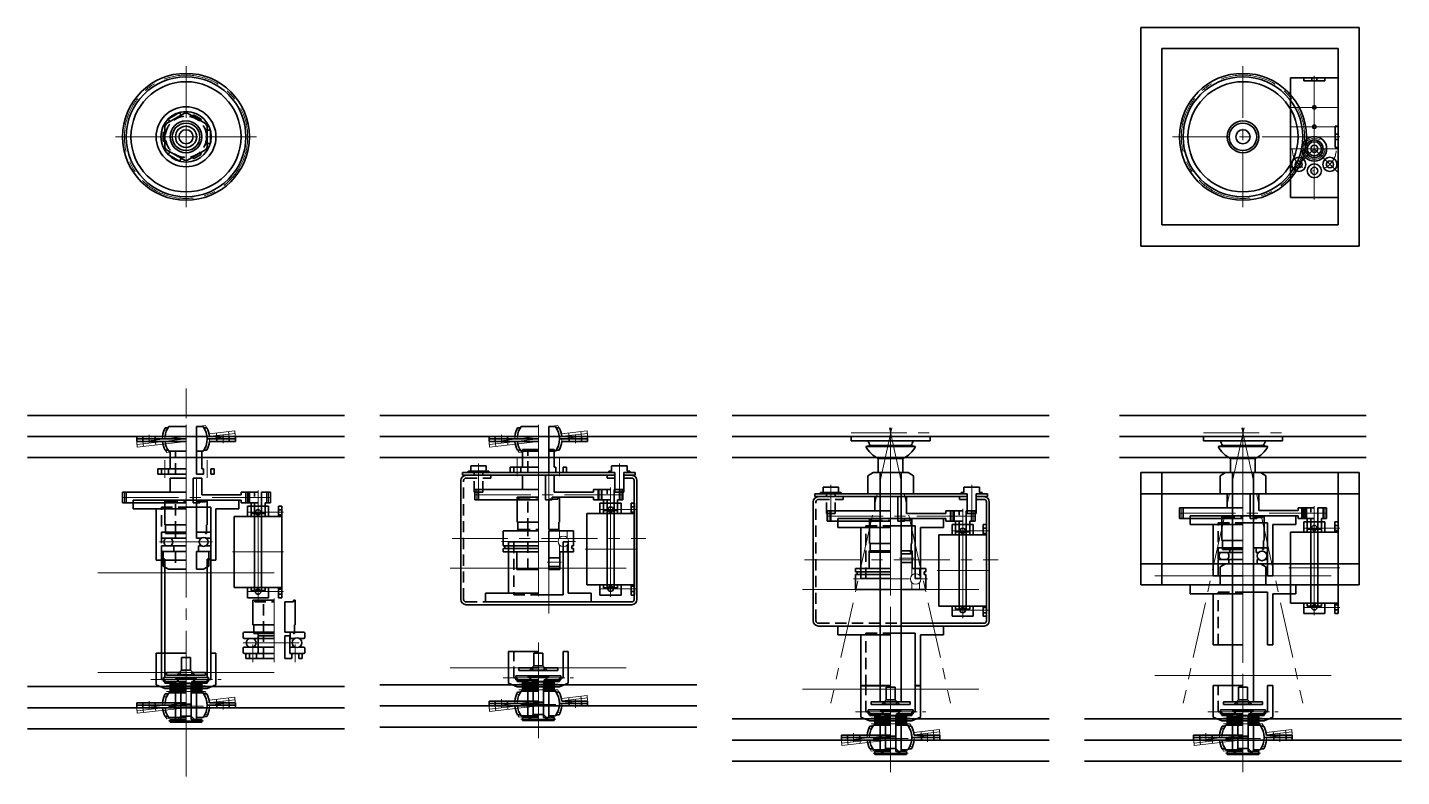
# Model space of a CAD drawing. Header units: millimetres. Extents: x 40 to 2090, y -480 to 870.
# Drawn here: x 1310 to 2090, y -363 to 62 of the extents above; entities that cross this region are included whole.
import ezdxf

# ---------------------------------------------------------------- set-up
doc = ezdxf.new("R2010")
doc.units = ezdxf.units.MM
for name, pattern in [('CENTER', [50.8, 31.75, -6.35, 6.35, -6.35]), ('DASHDOT', [25.4, 12.7, -6.35, 0, -6.35]), ('DASHED2', [9.525, 6.35, -3.175])]:
    doc.linetypes.add(name, pattern=pattern)
doc.layers.get('0').update_dxf_attribs({"linetype": 'CONTINUOUS', "lineweight": 0})
for name, color, linetype, lineweight in [('AUX', 1, 'CONTINUOUS', 13), ('CENTER', 7, 'CENTER', 18), ('CONTOUR', 7, 'CONTINUOUS', 35)]:
    doc.layers.add(name, color=color, linetype=linetype, lineweight=lineweight)

# ---------------------------------------------------------------- blocks, each defined once
blk = doc.blocks.new('DS1-70 face')
at = {"layer": 'CENTER'}
for p, q in [((0, -40), (0, 40)), ((-40, 0), (40, 0))]:
    blk.add_line(p, q, dxfattribs=at)
blk.add_circle((0, 0), 35, dxfattribs=at)
at = {"layer": 'CONTOUR'}
for radius in [36, 34, 31.25, 9, 7.8, 4]:
    blk.add_circle((0, 0), radius, dxfattribs=at)
blk = doc.blocks.new('6-speed HE side')
at = {"layer": 'CENTER'}
for p, q in [((13.5, -34.5), (13.5, 35.5)), ((13.5, 6.8), (0, 20.3)), ((13.5, 6.8), (27, 20.3)), ((-1, 0), (28, 0)), ((0, 6.8), (27, 6.8)), ((0, -5.7), (27, -5.7)), ((0, -16.7), (27, -16.7))]:
    blk.add_line(p, q, dxfattribs=at)
at = {"layer": 'CENTER', "color": 7, "linetype": 'DASHDOT', "lineweight": 18}
blk.add_arc((13.5, 6.8), 12.5, 0, 180, dxfattribs=at)
at = {"layer": 'CONTOUR'}
for p, q in [((0, 34.5), (27, 34.5)), ((0, -33.5), (0, 34.5)), ((27, -33.5), (27, 34.5)), ((0, 6), (1.7, 6)), ((0, 1.5), (1.7, 1.5)), ((1.7, -6), (1.7, 6)), ((0, -1.5), (1.7, -1.5)), ((0, -6), (1.7, -6)), ((0, -33.5), (27, -33.5)), ((7.5, -33.5), (7.5, -31.8)), ((7.5, -31.8), (19.5, -31.8)), ((12, -33.5), (12, -31.8)), ((15, -33.5), (15, -31.8)), ((19.5, -33.5), (19.5, -31.8))]:
    blk.add_line(p, q, dxfattribs=at)
for centre, radius in [((4.66, 15.64), 4), ((4.66, 15.64), 2), ((13.5, 19.3), 4), ((13.5, 19.3), 2), ((22.34, 15.64), 4), ((22.34, 15.64), 2), ((13.5, 6.8), 4), ((13.5, 6.8), 2), ((13.5, -5.7), 1), ((13.5, -16.7), 1)]:
    blk.add_circle(centre, radius, dxfattribs=at)
blk = doc.blocks.new('DS1-12 face')
at = {"layer": 'CENTER'}
for p, q in [((0, -10), (0, 10)), ((-10, 0), (10, 0))]:
    blk.add_line(p, q, dxfattribs=at)
blk.add_circle((0, 0), 6, dxfattribs=at)
at = {"layer": 'CONTOUR'}
for radius in [7, 5, 2]:
    blk.add_circle((0, 0), radius, dxfattribs=at)
blk = doc.blocks.new('TM-256-4 side')
at = {"layer": 'CENTER'}
for p, q in [((0.65, -4.93), (-33.98, 151.28)), ((-0.65, -4.93), (33.98, 151.28)), ((0, -5), (0, 155)), ((-22.5, -2), (22.5, -2))]:
    blk.add_line(p, q, dxfattribs=at)
at = {"layer": 'CONTOUR'}
for p, q in [((-6, 150.5), (6, 150.5)), ((-6, 20.5), (-6, 150.5)), ((6, 20.5), (6, 150.5)), ((-7, 20.5), (7, 20.5)), ((-7, 12.5), (-7, 20.5)), ((7, 12.5), (7, 20.5)), ((-7, 12.5), (7, 12.5)), ((-22.5, 2.5), (22.5, 2.5)), ((-22.5, 0), (-22.5, 2.5)), ((-22.5, 0), (22.5, 0)), ((-14.12, 5.74), (-11.56, 5.17)), ((-14.12, 5.74), (14.12, 5.74)), ((11.56, 5.17), (-11.56, 5.17)), ((11.56, 5.17), (14.12, 5.74)), ((22.5, 0), (22.5, 2.5))]:
    blk.add_line(p, q, dxfattribs=at)
at = {"layer": 'CONTOUR', "color": 7, "linetype": 'CONTINUOUS', "lineweight": 35}
for radius, start, end in [(16.1, 115.76933, 151.27074), (16.1, 28.72926, 64.23067), (13.6, 148.1795, 160.6795), (13.6, 19.3205, 31.8205)]:
    blk.add_arc((0, -2), radius, start, end, dxfattribs=at)
blk = doc.blocks.new('SC 1212C')
at = {"layer": 'CENTER'}
blk.add_line((0, -1), (0, 13), dxfattribs=at)
at = {"layer": 'CONTOUR'}
for p, q in [((-13, 10.27), (-10, 12)), ((-13, 0), (-13, 10.27)), ((-10, 12), (0, 12)), ((6, 0), (6, 12)), ((6, 12), (10, 12)), ((10, 12), (13, 10.27)), ((13, 0), (13, 10.27)), ((-13, 0), (0, 0)), ((6, 0), (13, 0))]:
    blk.add_line(p, q, dxfattribs=at)
at = {"layer": 'CONTOUR', "linetype": 'DASHED2'}
blk.add_line((-6, 0), (-6, 12), dxfattribs=at)
blk = doc.blocks.new('J-103 side')
at = {"layer": 'CENTER'}
blk.add_line((0, -35), (0, 1), dxfattribs=at)
at = {"layer": 'CONTOUR'}
for p, q in [((-30, 0), (-30, -5)), ((-30, 0), (0, 0)), ((0, 0), (30, 0)), ((30, 0), (30, -5)), ((-30, -5), (0, -5)), ((-17, -34), (-17, -5)), ((0, -4), (14, -4)), ((14, -4), (14, -34)), ((17, -5), (30, -5)), ((17, -34), (17, -5)), ((-17, -34), (-14, -34)), ((-17, -34), (0, -34)), ((14, -34), (17, -34))]:
    blk.add_line(p, q, dxfattribs=at)
at = {"layer": 'CONTOUR', "linetype": 'DASHED2'}
for p, q in [((-14, -34), (-14, -4)), ((-14, -4), (0, -4))]:
    blk.add_line(p, q, dxfattribs=at)
blk = doc.blocks.new('Washer 6.5x22x1.6 side')
at = {"layer": 'CENTER'}
blk.add_line((0, -1), (0, 2.6), dxfattribs=at)
at = {"layer": 'CONTOUR'}
for p, q in [((-11, 1.6), (0, 1.6)), ((-11, 0), (-11, 1.6)), ((-11, 0), (0, 0)), ((-3.25, 0), (-3.25, 1.6)), ((3.25, 0), (3.25, 1.6)), ((3.25, 1.6), (11, 1.6)), ((3.25, 0), (11, 0)), ((11, 0), (11, 1.6))]:
    blk.add_line(p, q, dxfattribs=at)
blk = doc.blocks.new('Flat head M5 10 side')
at = {"layer": 'CENTER'}
blk.add_line((0, -11), (0, 1), dxfattribs=at)
at = {"layer": 'CONTOUR'}
for p, q in [((-5, 0), (5, 0)), ((-5, -0.3), (-5, 0)), ((5, -0.3), (5, 0)), ((-5, -0.3), (5, -0.3)), ((-5, -0.3), (-2.5, -2.8)), ((-2.5, -10), (-2.5, -2.8)), ((-2.5, -2.8), (2.5, -2.8)), ((2.5, -2.8), (5, -0.3)), ((2.5, -10), (2.5, -2.8)), ((-2.5, -10), (2.5, -10))]:
    blk.add_line(p, q, dxfattribs=at)
blk = doc.blocks.new('DS1-70 side')
at = {"layer": 'AUX'}
blk.add_line((6, 0), (6, 14), dxfattribs=at)
at = {"layer": 'CENTER'}
for p, q in [((0, 15), (0, -1)), ((-36, 3), (36, 3)), ((-35, 0), (-35, 6)), ((35, 0), (35, 6))]:
    blk.add_line(p, q, dxfattribs=at)
at = {"layer": 'CONTOUR'}
for p, q in [((-9, 6), (-9, 14)), ((-9, 14), (0, 14)), ((4, 0), (4, 14)), ((4, 14), (9, 14)), ((9, 4.5), (9, 14)), ((-36, 0), (-36, 6)), ((-36, 6), (0, 6)), ((-36, 0), (0, 0)), ((-34, 0), (-34, 6)), ((4, 0), (7.8, 0)), ((7.8, 1.5), (7.8, 0)), ((7.8, 1.5), (31.25, 1.5)), ((9, 4.5), (31.25, 4.5)), ((31.25, 6), (36, 6)), ((31.25, 6), (31.25, 4.5)), ((31.25, 1.5), (31.25, 0)), ((36, 0), (31.25, 0)), ((34, 0), (34, 6)), ((36, 0), (36, 6))]:
    blk.add_line(p, q, dxfattribs=at)
blk = doc.blocks.new('DS1-12 side')
at = {"layer": 'CENTER'}
for p, q in [((-6, 0), (-6, -6)), ((0, 7), (0, -7)), ((6, 0), (6, -6)), ((-7, -3), (7, -3))]:
    blk.add_line(p, q, dxfattribs=at)
at = {"layer": 'CONTOUR'}
for p, q in [((-7, 0), (-7, -6)), ((-7, 0), (0, 0)), ((-5, 0), (-5, -6)), ((-4, 6), (-4, 0)), ((-4, 6), (0, 6)), ((2, 6), (2, -6)), ((2, 6), (4, 6)), ((4, 6), (4, 0)), ((4, 0), (7, 0)), ((5, 0), (5, -6)), ((7, 0), (7, -6)), ((-7, -6), (0, -6)), ((2, -6), (7, -6))]:
    blk.add_line(p, q, dxfattribs=at)
at = {"layer": 'CONTOUR', "linetype": 'DASHED2'}
blk.add_line((-2, 6), (-2, -6), dxfattribs=at)
blk = doc.blocks.new('6-speed HE top')
at = {"layer": 'CENTER'}
for p, q in [((0, -14.5), (0, 14.5)), ((-27, 0), (26, 0)), ((27, 0), (-26, 0)), ((-22.5, -14.5), (-22.5, 6)), ((22.5, -14.5), (22.5, 6))]:
    blk.add_line(p, q, dxfattribs=at)
at = {"layer": 'CONTOUR'}
for p, q in [((-20.2, -13.5), (-20.2, 13.5)), ((-20.2, 13.5), (20.2, 13.5)), ((20.2, -13.5), (20.2, 13.5)), ((-20.2, 6), (-26, 6)), ((-26, -6), (-26, 6)), ((-20.2, 4), (-21.9, 4)), ((-21.9, -4), (-21.9, 4)), ((21.9, 2), (-21.9, 2)), ((26, 6), (20.2, 6)), ((21.9, 4), (20.2, 4)), ((21.9, -4), (21.9, 4)), ((26, -6), (26, 6)), ((-20.2, -6), (-26, -6)), ((21.9, -2), (-21.9, -2)), ((-20.2, -4), (-21.9, -4)), ((21.9, -4), (20.2, -4)), ((26, -6), (20.2, -6)), ((-26, -13.5), (-26, -11.6)), ((-20.2, -11.6), (-26, -11.6)), ((-26, -13.5), (26, -13.5)), ((-24, -13.5), (-24, -11.6)), ((-21, -13.5), (-21, -11.6)), ((26, -11.6), (20.2, -11.6)), ((21, -13.5), (21, -11.6)), ((24, -13.5), (24, -11.6)), ((26, -13.5), (26, -11.6))]:
    blk.add_line(p, q, dxfattribs=at)
for centre in [(-22.5, 0), (22.5, 0)]:
    blk.add_circle(centre, 1.5, dxfattribs=at)
blk = doc.blocks.new('Pull Box side')
at = {"layer": 'CENTER'}
for p, q in [((-40, 23.3), (-40, 42.5)), ((0, -42.5), (0, 42.5)), ((40, 23.3), (40, 42.5)), ((-55, 0), (55, 0))]:
    blk.add_line(p, q, dxfattribs=at)
at = {"layer": 'CONTOUR'}
for p, q in [((-44.4, 41.3), (-35.6, 41.3)), ((-44.4, 38.3), (-44.4, 41.3)), ((-35.6, 38.3), (-35.6, 41.3)), ((35.6, 41.3), (44.4, 41.3)), ((35.6, 38.3), (35.6, 41.3)), ((44.4, 38.3), (44.4, 41.3)), ((-50, -34.5), (-50, 32.9)), ((-49, 37.5), (37.5, 37.5)), ((-49, 35.9), (-49, 37.5)), ((-49, 35.9), (37.5, 35.9)), ((-45.9, 38.3), (-34.1, 38.3)), ((-45.9, 37.5), (-45.9, 38.3)), ((-34.1, 37.5), (-34.1, 38.3)), ((33, 34.3), (33, 35.9)), ((33, 34.3), (37.5, 34.3)), ((34.1, 38.3), (35.6, 38.3)), ((34.1, 37.5), (34.1, 38.3)), ((37.5, 26.3), (37.5, 37.5)), ((42.5, 26.3), (42.5, 37.5)), ((42.5, 37.5), (49, 37.5)), ((42.5, 35.9), (49, 35.9)), ((42.5, 34.3), (47, 34.3)), ((44.4, 38.3), (45.9, 38.3)), ((45.9, 37.5), (45.9, 38.3)), ((48.4, -34.5), (48.4, 32.9)), ((49, 37.5), (49, 35.9)), ((50, -34.5), (50, 32.9)), ((37.5, 26.3), (42.5, 26.3)), ((-47, -37.5), (47, -37.5)), ((0, -35.9), (47, -35.9))]:
    blk.add_line(p, q, dxfattribs=at)
at = {"layer": 'CONTOUR', "linetype": 'DASHED2'}
for p, q in [((-48.4, -34.5), (-48.4, 32.9)), ((-47, 34.3), (-33, 34.3)), ((-42.5, 26.3), (-42.5, 37.5)), ((-37.5, 26.3), (-37.5, 37.5)), ((-33, 34.3), (-33, 35.9)), ((-42.5, 26.3), (-37.5, 26.3)), ((-47, -35.9), (0, -35.9))]:
    blk.add_line(p, q, dxfattribs=at)
at = {"layer": 'CONTOUR', "color": 7, "linetype": 'CONTINUOUS', "lineweight": 35}
for centre, start, end in [((-47, 32.9), 90, 180), ((47, 32.9), 0, 90), ((-47, -34.5), 180, 270), ((47, -34.5), 270, 0)]:
    blk.add_arc(centre, 3, start, end, dxfattribs=at)
at = {"layer": 'CONTOUR'}
for centre, start, end in [((-47, 32.9), 90, 180), ((47, 32.9), 0, 90), ((-47, -34.5), 180, 270), ((47, -34.5), 270, 0)]:
    blk.add_arc(centre, 1.4, start, end, dxfattribs=at)
blk = doc.blocks.new('B-BAF 1214 side')
at = {"layer": 'AUX'}
for p, q in [((-27.98, -1.78), (-0.16, 1.39)), ((-27.82, -3.17), (0, 0)), ((-12.42, 5.03), (-10.81, 5.21)), ((10.97, 7.69), (9.36, 7.51)), ((27.82, 3.17), (11.92, 1.36)), ((13.08, 2.9), (27.66, 4.56)), ((13.4, 0.12), (27.98, 1.78)), ((17.55, 0.59), (17.23, 3.37)), ((24.5, 1.38), (24.18, 4.16)), ((27.98, 1.78), (27.66, 4.56)), ((-27.66, -4.56), (-27.98, -1.78)), ((-27.66, -4.56), (0.16, -1.39)), ((-24.18, -4.16), (-24.5, -1.38)), ((-17.23, -3.37), (-17.55, -0.59)), ((-10.97, -7.69), (-9.36, -7.51)), ((12.42, -5.03), (10.81, -5.21))]:
    blk.add_line(p, q, dxfattribs=at)
for radius, start, end in [(13.4, 157.97045, 180.50293), (12, 154.26905, 179.80023), (12, 334.26905, 38.73095), (13.4, 12.49707, 35.02955), (13.4, 337.97045, 0.50293), (13.4, 192.49707, 215.02955), (12, 193.19977, 218.73095)]:
    blk.add_arc((0, 0), radius, start, end, dxfattribs=at)
at = {"layer": 'CENTER'}
for p, q in [((0, -8), (0, 8)), ((-21, -2.4), (-21, 2.4)), ((21, -2.4), (21, 2.4))]:
    blk.add_line(p, q, dxfattribs=at)
at = {"layer": 'CONTOUR'}
for p, q in [((-28, -1.4), (-28, 1.4)), ((-28, 1.4), (0, 1.4)), ((-28, 0), (0, 0)), ((-24.5, -1.4), (-24.5, 1.4)), ((-17.5, -1.4), (-17.5, 1.4)), ((-11.77, 6.4), (-10.15, 6.4)), ((-9.75, 7), (0, 7)), ((6, 7), (6, -7)), ((6, 7), (9.75, 7)), ((11.77, 6.4), (10.15, 6.4)), ((28, 0), (12, 0)), ((13.33, 1.4), (28, 1.4)), ((17.5, -1.4), (17.5, 1.4)), ((24.5, -1.4), (24.5, 1.4)), ((28, -1.4), (28, 1.4)), ((-28, -1.4), (0, -1.4)), ((-11.77, -6.4), (-10.15, -6.4)), ((-9.75, -7), (0, -7)), ((6, -7), (9.75, -7)), ((11.77, -6.4), (10.15, -6.4)), ((13.33, -1.4), (28, -1.4))]:
    blk.add_line(p, q, dxfattribs=at)
at = {"layer": 'CONTOUR', "color": 7, "linetype": 'CONTINUOUS', "lineweight": 35}
for radius, start, end in [(13.4, 151.47045, 174.00293), (12, 144.31467, 173.30023), (12, 324.31467, 35.68533), (13.4, 5.99707, 28.52955), (13.4, 185.99707, 208.52955), (12, 186.69977, 215.68533), (13.4, 331.47045, 354.00293)]:
    blk.add_arc((0, 0), radius, start, end, dxfattribs=at)
blk = doc.blocks.new('Ultra Nutter side')
at = {"layer": 'CENTER'}
blk.add_line((0, -1), (0, 20), dxfattribs=at)
at = {"layer": 'CONTOUR'}
for p, q in [((-12, 5), (-12, 19)), ((-12, 19), (0, 19)), ((6, 18), (11, 18)), ((6, 18), (6, 0.8)), ((11, 18), (11, 19)), ((11, 19), (12, 19)), ((12, 5), (12, 19)), ((-12, 5), (0, 5)), ((-11.6, 0), (-11.6, 5)), ((-11.6, 0), (0, 0)), ((6, 0.8), (11, 0.8)), ((11, 0), (11, 0.8)), ((11, 0), (11.6, 0)), ((11.6, 5), (12, 5)), ((11.6, 0), (11.6, 5))]:
    blk.add_line(p, q, dxfattribs=at)
at = {"layer": 'CONTOUR', "linetype": 'DASHED2'}
for p, q in [((-11, 18), (-11, 19)), ((-11, 18), (0, 18)), ((-6, 0.8), (-6, 18)), ((-11, 0.8), (0, 0.8)), ((-11, 0), (-11, 0.8))]:
    blk.add_line(p, q, dxfattribs=at)
blk = doc.blocks.new('51102 side')
at = {"layer": 'CENTER'}
blk.add_line((0, -2), (0, 11), dxfattribs=at)
at = {"layer": 'CONTOUR'}
for p, q in [((-14, 9), (-14, 6.5)), ((-14, 9), (0, 9)), ((-7.5, 6.5), (-7.5, 9)), ((7.5, 6.5), (7.5, 9)), ((7.5, 9), (14, 9)), ((14, 9), (14, 6.5)), ((-14, 6.5), (0, 6.5)), ((-14, 2.5), (-14, 0)), ((-14, 2.5), (0, 2.5)), ((-14, 0), (0, 0)), ((-8, 0), (-8, 2.5)), ((7.5, 6.5), (8.86, 6.5)), ((8, 0), (8, 2.5)), ((8, 2.5), (8.86, 2.5)), ((8, 0), (14, 0)), ((12.64, 6.5), (14, 6.5)), ((12.64, 2.5), (14, 2.5)), ((14, 2.5), (14, 0))]:
    blk.add_line(p, q, dxfattribs=at)
blk.add_circle((10.75, 4.5), 2.75, dxfattribs=at)
at = {"layer": 'CONTOUR', "color": 7, "linetype": 'CONTINUOUS', "lineweight": 35}
for start, end in [(133.34176, 226.65824), (313.34176, 46.65824)]:
    blk.add_arc((-10.75, 4.5), 2.75, start, end, dxfattribs=at)
blk = doc.blocks.new('ASS201N side')
at = {"layer": 'AUX'}
for p, q in [((-6, 16.4), (-2.04, 16.4)), ((2.04, 16.4), (6, 16.4)), ((-6, 12.1), (-2.14, 12.1)), ((2.14, 12.1), (6, 12.1))]:
    blk.add_line(p, q, dxfattribs=at)
blk.add_circle((0, 14.2), 3, dxfattribs=at)
at = {"layer": 'CENTER'}
for p, q in [((0, -21), (0, 21)), ((-11.8, 5), (-11.8, 13.15)), ((-17, 0), (7, 0))]:
    blk.add_line(p, q, dxfattribs=at)
at = {"layer": 'CONTOUR'}
for p, q in [((-6, 12.15), (-6, 20)), ((-6, 20), (-4.02, 20)), ((-4.02, 19.05), (-4.02, 20)), ((-4.02, 19.05), (-2.52, 19.05)), ((-2.52, 19.05), (-2.52, 20)), ((-2.52, 20), (6, 20)), ((6, 6), (6, 20)), ((-16, 12.15), (-6, 12.15)), ((-16, 6), (-16, 12.15)), ((-14.3, 6), (-14.3, 12.15)), ((-9.3, 6), (-9.3, 12.15)), ((-16, 6), (6, 6)), ((-16, -12.15), (-16, 0)), ((-6, -20), (-6, 0)), ((-4.02, -20), (-4.02, 0)), ((-2.52, -20), (-2.52, 0)), ((6, -20), (6, 0)), ((-16, -12.15), (-6, -12.15)), ((-6, -20), (-4.02, -20)), ((-4.02, -19.05), (-2.52, -19.05)), ((-2.52, -20), (6, -20))]:
    blk.add_line(p, q, dxfattribs=at)
at = {"layer": 'CONTOUR', "linetype": 'DASHED2'}
blk.add_line((-16, -6), (6, -6), dxfattribs=at)
blk = doc.blocks.new('Ultra Nutter face')
at = {"layer": 'CENTER'}
for p, q in [((0, -25), (0, 25)), ((-25, 0), (25, 0))]:
    blk.add_line(p, q, dxfattribs=at)
at = {"layer": 'CONTOUR'}
for p, q in [((-11.07, 7.47), (-0.93, 13.32)), ((0.93, 13.32), (11.07, 7.47)), ((4.33, 12.51), (3.83, 11.64)), ((4.33, 12.51), (8.67, 10.01)), ((8.67, 10.01), (8.17, 9.14)), ((-13, -2.5), (-13, 2.5)), ((-13, 2.5), (-12, 2.5)), ((-12, -5.85), (-12, 5.85)), ((12, -5.85), (12, 5.85)), ((-13, -2.5), (-12, -2.5)), ((-11.07, -7.47), (-0.93, -13.32)), ((0.93, -13.32), (11.07, -7.47)), ((4.33, -12.51), (3.83, -11.64)), ((8.67, -10.01), (4.33, -12.51)), ((8.67, -10.01), (8.17, -9.14))]:
    blk.add_line(p, q, dxfattribs=at)
at = {"layer": 'CONTOUR', "linetype": 'DASHED2'}
blk.add_circle((0, 0), 11.7, dxfattribs=at)
at = {"layer": 'CONTOUR'}
blk.add_circle((0, 0), 6, dxfattribs=at)
at = {"layer": 'CONTOUR', "color": 7, "linetype": 'CONTINUOUS', "lineweight": 35}
for start, end in [(85.98923, 94.01077), (145.98923, 154.01077), (25.98923, 34.01077), (205.98923, 214.01077), (325.98923, 334.01077), (265.98923, 274.01077)]:
    blk.add_arc((0, 0), 13.35, start, end, dxfattribs=at)
blk = doc.blocks.new('Washer 6.5x18x1.6 side')
at = {"layer": 'CENTER'}
for p, q in [((-11, 0), (11, 0)), ((0, -3), (0, 3))]:
    blk.add_line(p, q, dxfattribs=at)
at = {"layer": 'CONTOUR'}
for p, q in [((-9, -0.8), (-9, 0.8)), ((-9, 0.8), (0, 0.8)), ((-3.25, -0.8), (-3.25, 0.8)), ((3.25, -0.8), (3.25, 0.8)), ((3.25, 0.8), (9, 0.8)), ((9, -0.8), (9, 0.8)), ((-9, -0.8), (0, -0.8)), ((3.25, -0.8), (9, -0.8))]:
    blk.add_line(p, q, dxfattribs=at)
blk = doc.blocks.new('Washer 8.5x26x2.3 side')
at = {"layer": 'CENTER'}
for p, q in [((-15, 0), (15, 0)), ((0, -2.5), (0, 2.5))]:
    blk.add_line(p, q, dxfattribs=at)
at = {"layer": 'CONTOUR'}
for p, q in [((-12.8, 1.15), (0, 1.15)), ((-12.8, -1.15), (-12.8, 1.15)), ((-4.4, -1.15), (-4.4, 1.15)), ((4.4, 1.15), (12.8, 1.15)), ((4.4, -1.15), (4.4, 1.15)), ((12.8, -1.15), (12.8, 1.15)), ((-12.8, -1.15), (0, -1.15)), ((4.4, -1.15), (12.8, -1.15))]:
    blk.add_line(p, q, dxfattribs=at)
blk = doc.blocks.new('J-49 side')
at = {"layer": 'CENTER'}
for p, q in [((0, -10), (0, 20)), ((-20, 0), (20, 0))]:
    blk.add_line(p, q, dxfattribs=at)
at = {"layer": 'CONTOUR'}
for p, q in [((-17, -3), (-17, 15)), ((-17, 15), (0, 15)), ((14, 0), (14, 15)), ((14, 15), (17, 15)), ((17, -3), (17, 15)), ((14, 0), (12, 0)), ((12, 0), (12, -2)), ((-17, -3), (-12, -5)), ((-12, -5), (12, -5)), ((0, -2), (12, -2)), ((17, -3), (12, -5))]:
    blk.add_line(p, q, dxfattribs=at)
at = {"layer": 'CONTOUR', "linetype": 'DASHED2'}
for p, q in [((-14, 0), (-14, 15)), ((-14, 0), (-12, 0)), ((-12, 0), (-12, -2)), ((-12, -2), (0, -2))]:
    blk.add_line(p, q, dxfattribs=at)
blk = doc.blocks.new('Round Boss M6-D12-L15 side')
at = {"layer": 'CENTER'}
for p, q in [((0, -10), (0, 10)), ((-10, 0), (10, 0))]:
    blk.add_line(p, q, dxfattribs=at)
at = {"layer": 'CONTOUR'}
for p, q in [((-6, -7.5), (-6, 7.5)), ((-6, 7.5), (0, 7.5)), ((3, -7.5), (3, 7.5)), ((3, 7.5), (6, 7.5)), ((6, -7.5), (6, 7.5)), ((-6, -7.5), (0, -7.5)), ((3, -7.5), (6, -7.5))]:
    blk.add_line(p, q, dxfattribs=at)
at = {"layer": 'CONTOUR', "linetype": 'DASHED2'}
blk.add_line((-3, -7.5), (-3, 7.5), dxfattribs=at)
blk = doc.blocks.new('Flat head M6 15 side')
at = {"layer": 'CENTER'}
blk.add_line((0, -18), (0, 2), dxfattribs=at)
at = {"layer": 'CONTOUR'}
for p, q in [((-6, 0), (6, 0)), ((-6, -0.4), (-6, 0)), ((6, -0.4), (6, 0)), ((-6, -0.4), (6, -0.4)), ((-6, -0.4), (-3, -3.4)), ((-3, -3.4), (3, -3.4)), ((-3, -15), (-3, -3.4)), ((3, -3.4), (6, -0.4)), ((3, -15), (3, -3.4)), ((-3, -15), (3, -15))]:
    blk.add_line(p, q, dxfattribs=at)
blk = doc.blocks.new('Flat head M6 10 side')
at = {"layer": 'CENTER'}
blk.add_line((0, -10), (0, 10), dxfattribs=at)
at = {"layer": 'CONTOUR'}
for p, q in [((-6, 0), (6, 0)), ((-6, -0.4), (-6, 0)), ((6, -0.4), (6, 0)), ((-6, -0.4), (6, -0.4)), ((-6, -0.4), (-3, -3.4)), ((-3, -3.4), (3, -3.4)), ((-3, -10), (-3, -3.4)), ((3, -3.4), (6, -0.4)), ((3, -10), (3, -3.4)), ((-3, -10), (3, -10))]:
    blk.add_line(p, q, dxfattribs=at)
blk = doc.blocks.new('Washer 8.5x18x1.6 side')
at = {"layer": 'CENTER'}
for p, q in [((-10, 0), (10, 0)), ((0, -2), (0, 2))]:
    blk.add_line(p, q, dxfattribs=at)
at = {"layer": 'CONTOUR'}
for p, q in [((-9, -0.8), (-9, 0.8)), ((-9, 0.8), (0, 0.8)), ((-4.25, -0.8), (-4.25, 0.8)), ((4.25, -0.8), (4.25, 0.8)), ((4.25, 0.8), (9, 0.8)), ((9, -0.8), (9, 0.8)), ((-9, -0.8), (0, -0.8)), ((4.25, -0.8), (9, -0.8))]:
    blk.add_line(p, q, dxfattribs=at)
blk = doc.blocks.new('2903 side')
at = {"layer": 'CENTER'}
for p, q in [((0, 8), (0, -8)), ((-17.5, 0), (17.5, 0))]:
    blk.add_line(p, q, dxfattribs=at)
at = {"layer": 'CONTOUR'}
for p, q in [((-17.5, 5.4), (-17.5, 3.1)), ((-16.9, 6), (0, 6)), ((-16.9, 2.5), (0, 2.5)), ((9, 5.4), (9, 3.1)), ((9.6, 6), (16.9, 6)), ((9.6, 2.5), (11.85, 2.5)), ((14.15, 2.5), (16.9, 2.5)), ((17.5, 5.4), (17.5, 3.1)), ((-17.5, -3.1), (-17.5, -5.4)), ((-16.9, -2.5), (0, -2.5)), ((-16.9, -6), (0, -6)), ((9.1, -3.1), (9.1, -5.4)), ((9.7, -2.5), (11.85, -2.5)), ((9.7, -6), (16.9, -6)), ((14.15, -2.5), (16.9, -2.5)), ((17.5, -3.1), (17.5, -5.4))]:
    blk.add_line(p, q, dxfattribs=at)
at = {"layer": 'CONTOUR', "linetype": 'DASHED2'}
for p, q in [((-9, 5.4), (-9, 3.1)), ((-9.1, -3.1), (-9.1, -5.4))]:
    blk.add_line(p, q, dxfattribs=at)
at = {"layer": 'CONTOUR'}
blk.add_circle((13, 0), 2.75, dxfattribs=at)
at = {"layer": 'CONTOUR', "color": 7, "linetype": 'CONTINUOUS', "lineweight": 35}
for centre, radius, start, end in [((-16.9, 5.4), 0.6, 90, 180), ((-16.9, 3.1), 0.6, 180, 270), ((-13, 0), 2.75, 114.61998, 245.38002), ((-13, 0), 2.75, 294.61998, 65.38002), ((-9.6, 5.4), 0.6, 360, 90), ((-9.6, 3.1), 0.6, 270, 360), ((9.6, 5.4), 0.6, 90, 180), ((9.6, 3.1), 0.6, 180, 270), ((16.9, 5.4), 0.6, 360, 90), ((16.9, 3.1), 0.6, 270, 360), ((-16.9, -3.1), 0.6, 90, 180), ((-16.9, -5.4), 0.6, 180, 270), ((-9.7, -3.1), 0.6, 360, 90), ((-9.7, -5.4), 0.6, 270, 360), ((9.7, -3.1), 0.6, 90, 180), ((9.7, -5.4), 0.6, 180, 270), ((16.9, -3.1), 0.6, 360, 90), ((16.9, -5.4), 0.6, 270, 360)]:
    blk.add_arc(centre, radius, start, end, dxfattribs=at)
blk = doc.blocks.new('Rigid Flange side')
at = {"layer": 'CENTER'}
for p, q in [((-12, -2), (-12, 8)), ((0, -2), (0, 15)), ((12, -2), (12, 8))]:
    blk.add_line(p, q, dxfattribs=at)
at = {"layer": 'CONTOUR'}
for p, q in [((-9, 13), (0, 13)), ((-9, 3), (-9, 13)), ((6, 13), (9, 13)), ((6, 0), (6, 13)), ((9, 3), (9, 13)), ((-16, 0), (-16, 3)), ((-16, 3), (0, 3)), ((-16, 0), (0, 0)), ((6, 0), (10, 0)), ((9, 3), (10, 3)), ((10, 0), (10, 3)), ((14, 0), (14, 3)), ((14, 3), (16, 3)), ((14, 0), (16, 0)), ((16, 0), (16, 3))]:
    blk.add_line(p, q, dxfattribs=at)
at = {"layer": 'CONTOUR', "linetype": 'DASHED2'}
for p, q in [((-6, 0), (-6, 13)), ((-14, 0), (-14, 3)), ((-10, 0), (-10, 3))]:
    blk.add_line(p, q, dxfattribs=at)
blk = doc.blocks.new('51201 side')
at = {"layer": 'CENTER'}
for p, q in [((-15, 0), (15, 0)), ((0, -6.5), (0, 6.5))]:
    blk.add_line(p, q, dxfattribs=at)
at = {"layer": 'CONTOUR'}
for p, q in [((-14, 2.2), (-14, 5.5)), ((-14, 5.5), (0, 5.5)), ((-14, 2.2), (0, 2.2)), ((6, 2.2), (6, 5.5)), ((6, 5.5), (14, 5.5)), ((6, 2.2), (8.81, 2.2)), ((11.19, 2.2), (14, 2.2)), ((14, 2.2), (14, 5.5)), ((-14, -5.5), (-14, -2.2)), ((-14, -2.2), (0, -2.2)), ((-14, -5.5), (0, -5.5)), ((7, -5.5), (7, -2.2)), ((7, -2.2), (8.81, -2.2)), ((7, -5.5), (14, -5.5)), ((11.19, -2.2), (14, -2.2)), ((14, -5.5), (14, -2.2))]:
    blk.add_line(p, q, dxfattribs=at)
at = {"layer": 'CONTOUR', "linetype": 'DASHED2'}
for p, q in [((-6, 2.2), (-6, 5.5)), ((-7, -5.5), (-7, -2.2))]:
    blk.add_line(p, q, dxfattribs=at)
at = {"layer": 'CONTOUR'}
blk.add_circle((10, 0), 2.5, dxfattribs=at)
at = {"layer": 'CONTOUR', "color": 7, "linetype": 'CONTINUOUS', "lineweight": 35}
for start, end in [(118.35764, 241.64236), (298.35764, 61.64236)]:
    blk.add_arc((-10, 0), 2.5, start, end, dxfattribs=at)
blk = doc.blocks.new('SC 1210C')
at = {"layer": 'CENTER'}
blk.add_line((0, -1), (0, 11), dxfattribs=at)
at = {"layer": 'CONTOUR'}
for p, q in [((-13, 8.27), (-10, 10)), ((-13, 0), (-13, 8.27)), ((-10, 10), (0, 10)), ((6, 10), (10, 10)), ((6, 0), (6, 10)), ((10, 10), (13, 8.27)), ((13, 0), (13, 8.27)), ((-13, 0), (0, 0)), ((6, 0), (13, 0))]:
    blk.add_line(p, q, dxfattribs=at)
at = {"layer": 'CONTOUR', "linetype": 'DASHED2'}
blk.add_line((-6, 0), (-6, 10), dxfattribs=at)

msp = doc.modelspace()

# ---------------------------------------------------------------- linework, layer by layer
at = {"layer": 'AUX'}
for p, q in [((1350, -247.3), (1450, -247.3)), ((1549.9, -244.7), (1649.9, -244.7)), ((1950, -249), (2050, -249)), ((1750, -256.8), (1850, -256.8)), ((1350, -303.8), (1450, -303.8)), ((1549.9, -301.2), (1649.9, -301.2)), ((1950, -305.5), (2050, -305.5)), ((1750, -313.3), (1850, -313.3))]:
    msp.add_line(p, q, dxfattribs=at)
at = {"layer": 'CENTER'}
msp.add_line((1400, -362.85), (1400, -142.85), dxfattribs=at)
at = {"layer": 'CONTOUR'}
for p, q in [((1942, -62), (1942, 62)), ((1942, 62), (2066, 62)), ((2066, -62), (2066, 62)), ((1954, 50), (2054, 50)), ((1954, -50), (1954, 50)), ((2054, -50), (2054, 50)), ((1389.85, 10.08), (1396.35, 13.83)), ((1390.75, 8.52), (1389.85, 10.08)), ((1397.25, 12.27), (1396.35, 13.83)), ((1412, 3.75), (1413.8, 3.75)), ((1413.8, -3.75), (1413.8, 3.75)), ((1412, -3.75), (1413.8, -3.75)), ((1389.85, -10.08), (1390.75, -8.52)), ((1389.85, -10.08), (1396.35, -13.83)), ((1396.35, -13.83), (1397.25, -12.27)), ((1954, -50), (2054, -50)), ((1942, -62), (2066, -62)), ((1310, -158), (1490, -158)), ((1510, -158), (1690, -158)), ((1710, -158), (1890, -158)), ((1930, -158), (2070, -158)), ((1310, -170), (1490, -170)), ((1510, -170), (1690, -170)), ((1710, -170), (1890, -170)), ((1930, -170), (2070, -170)), ((1310, -182), (1490, -182)), ((1510, -182), (1690, -182)), ((1710, -182), (1890, -182)), ((1930, -182), (2070, -182)), ((1942, -190.5), (2066, -190.5)), ((1942, -190.5), (1942, -254.2)), ((1954, -190.5), (1954, -254.2)), ((2054, -190.5), (2054, -254.2)), ((2066, -190.5), (2066, -254.2)), ((1942, -202.5), (2066, -202.5)), ((1386, -239.5), (1388, -239.5)), ((1386, -307.9), (1386, -239.5)), ((1388, -306.75), (1388, -239.5)), ((1412, -239.5), (1414, -239.5)), ((1412, -306.75), (1412, -239.5)), ((1414, -307.9), (1414, -239.5)), ((1942, -242.2), (2066, -242.2)), ((1942, -254.2), (2066, -254.2)), ((1310, -311.85), (1490, -311.85)), ((1510, -310.86), (1690, -310.86)), ((1310, -323.85), (1490, -323.85)), ((1510, -322.86), (1690, -322.86)), ((1510, -334.86), (1690, -334.86)), ((1710, -330.15), (1890, -330.15)), ((1910, -330.15), (2090, -330.15)), ((1310, -335.85), (1490, -335.85)), ((1710, -342.15), (1890, -342.15)), ((1910, -342.15), (2090, -342.15)), ((1710, -354.15), (1890, -354.15)), ((1910, -354.15), (2090, -354.15))]:
    msp.add_line(p, q, dxfattribs=at)
for radius in [17, 14.3]:
    msp.add_circle((1400, 0), radius, dxfattribs=at)

# ---------------------------------------------------------------- block references
for name, p in [('DS1-70 face', (1400, 0)), ('DS1-70 face', (2000, 0)), ('Ultra Nutter face', (1400, 0)), ('DS1-12 face', (2040.5, -6.8)), ('B-BAF 1214 side', (1400, -171.4)), ('B-BAF 1214 side', (1600, -171.4)), ('Rigid Flange side', (1400, -191.4)), ('Rigid Flange side', (1600, -190.4)), ('Pull Box side', (1606, -227.9)), ('DS1-70 side', (1400, -207.6)), ('DS1-70 side', (1600, -206)), ('SC 1212C', (1800, -202.5)), ('SC 1212C', (2000, -202.5)), ('Pull Box side', (1806, -240)), ('DS1-70 side', (2000, -216.5)), ('J-103 side', (1400, -206.1)), ('Ultra Nutter side', (1400, -225.1)), ('Ultra Nutter side', (1600, -223.5)), ('DS1-70 side', (1800, -218.1)), ('J-103 side', (1800, -216.6)), ('Ultra Nutter side', (1800, -235.6)), ('J-103 side', (2000, -215)), ('Ultra Nutter side', (2000, -234)), ('51201 side', (1400, -229.8)), ('51102 side', (2000, -242.2)), ('SC 1212C', (2000, -254.2)), ('J-103 side', (2000, -254.2)), ('Ultra Nutter side', (1450, -281.8)), ('J-103 side', (1800, -277.5)), ('J-49 side', (1400, -307.9)), ('Rigid Flange side', (1450, -296)), ('J-49 side', (1600, -306.9)), ('Flat head M6 15 side', (1600, -305.75)), ('Washer 8.5x26x2.3 side', (1400, -307.9)), ('Washer 6.5x18x1.6 side', (1400, -309.85)), ('Washer 6.5x18x1.6 side', (1400, -311.45)), ('Washer 6.5x18x1.6 side', (1400, -313.05)), ('Washer 6.5x18x1.6 side', (1400, -314.65)), ('Flat head M6 15 side', (1400, -306.75)), ('Washer 8.5x26x2.3 side', (1600, -306.9)), ('Washer 6.5x18x1.6 side', (1600, -308.85)), ('Washer 6.5x18x1.6 side', (1600, -310.45)), ('Washer 6.5x18x1.6 side', (1600, -312.05)), ('Washer 6.5x18x1.6 side', (1600, -313.65)), ('Round Boss M6-D12-L15 side', (1600, -321.95)), ('J-49 side', (1800, -326.2)), ('J-49 side', (2000, -326.2)), ('B-BAF 1214 side', (1400, -322.45)), ('Round Boss M6-D12-L15 side', (1400, -322.95)), ('B-BAF 1214 side', (1600, -321.45)), ('Washer 8.5x26x2.3 side', (1800, -326.2)), ('Washer 6.5x18x1.6 side', (1800, -328.15)), ('Washer 6.5x18x1.6 side', (1800, -329.75)), ('Flat head M6 15 side', (1800, -325.05)), ('Washer 8.5x26x2.3 side', (2000, -326.2)), ('Washer 6.5x18x1.6 side', (2000, -328.15)), ('Washer 6.5x18x1.6 side', (2000, -329.75)), ('Flat head M6 15 side', (2000, -325.05)), ('Washer 8.5x18x1.6 side', (1400, -331.25)), ('Washer 8.5x18x1.6 side', (1600, -330.25)), ('B-BAF 1214 side', (1800, -340.75)), ('Washer 6.5x18x1.6 side', (1800, -331.35)), ('Washer 6.5x18x1.6 side', (1800, -332.95)), ('Round Boss M6-D12-L15 side', (1800, -341.25)), ('B-BAF 1214 side', (2000, -340.75)), ('Washer 6.5x18x1.6 side', (2000, -331.35)), ('Washer 6.5x18x1.6 side', (2000, -332.95)), ('Round Boss M6-D12-L15 side', (2000, -341.25)), ('Washer 8.5x18x1.6 side', (1800, -349.55)), ('Washer 8.5x18x1.6 side', (2000, -349.55))]:
    msp.add_blockref(name, p)
for name, p, rotation in [('6-speed HE side', (2054, 0), 180), ('6-speed HE top', (1440.9, -235.5), 90), ('6-speed HE top', (1641, -233.9), 90), ('6-speed HE top', (2040.5, -244.4), 90), ('6-speed HE top', (1840.9, -246), 90), ('ASS201N side', (1800, -250.8), 270)]:
    msp.add_blockref(name, p, dxfattribs=dict(rotation=rotation))
at = {"yscale": -1}
for name, p in [('TM-256-4 side', (1800, -170)), ('TM-256-4 side', (2000, -170)), ('DS1-12 side', (1440.9, -207.6)), ('DS1-12 side', (1641, -206)), ('DS1-12 side', (2040.5, -216.5)), ('DS1-12 side', (1840.9, -218.1)), ('J-103 side', (1600, -263.8)), ('SC 1210C', (1400, -235.3)), ('2903 side', (1450, -287)), ('Flat head M5 10 side', (1400, -305.4)), ('Flat head M5 10 side', (1600, -302.8)), ('Washer 6.5x22x1.6 side', (1400, -303.8)), ('Washer 6.5x22x1.6 side', (1600, -301.2)), ('Flat head M5 10 side', (1800, -322.1)), ('Flat head M5 10 side', (2000, -322.1)), ('Washer 6.5x22x1.6 side', (1800, -320.5)), ('Washer 6.5x22x1.6 side', (2000, -320.5)), ('Flat head M6 10 side', (1400, -332.05)), ('Flat head M6 10 side', (1600, -331.05)), ('Flat head M6 10 side', (1800, -350.35)), ('Flat head M6 10 side', (2000, -350.35))]:
    msp.add_blockref(name, p, dxfattribs=at)
at = {"yscale": -1, "rotation": 90.00000000000001}
msp.add_blockref('ASS201N side', (1600, -229.5), dxfattribs=at)

doc.saveas('drawing.dxf')
